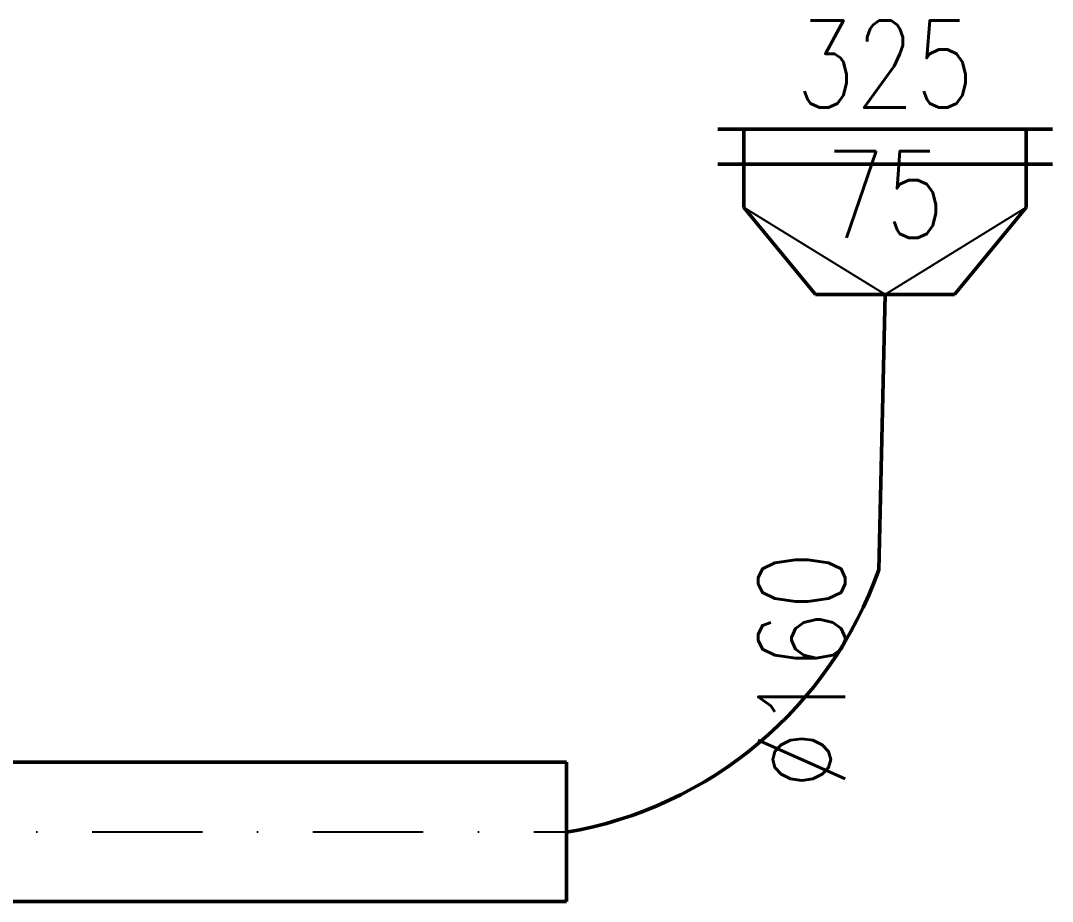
# Model space of a CAD drawing. Header units: millimetres. Extents: x -5302 to 21798, y 61486 to 66330.
# Drawn here: x 691 to 1879, y 65199 to 66212 of the extents above; entities that cross this region are included whole.
import ezdxf
from ezdxf.enums import TextEntityAlignment as Align

# ---------------------------------------------------------------- set-up
doc = ezdxf.new("R2010")
doc.units = ezdxf.units.MM
doc.header["$LTSCALE"] = 10
doc.linetypes.add('DASHDOT', pattern=[25.4, 12.7, -6.35, 0, -6.35])
doc.linetypes.add('KOLEJE', pattern=[0])
doc.layers.get('0').update_dxf_attribs({"color": 3})
for name, color, linetype, lineweight in [('V-flexo_osy', 3, 'KOLEJE', 50), ('V-objekty', 3, 'Continuous', 50), ('V-tvarovky', 3, 'Continuous', 50)]:
    doc.layers.add(name, color=color, linetype=linetype, lineweight=lineweight)
doc.layers.add('V-objekty-popis', color=3, linetype='Continuous')
doc.layers.add('V-tvarovky-popis', color=3, linetype='Continuous')
doc.styles.get("Standard").update_dxf_attribs({"font": 'simplex.shx', "width": 0.8})
doc.linetypes.add('KOLEJE_2', pattern='A,2,[141,CADKON.SHX,S=3,R=0,X=0,Y=0],1.5', length=3.5)

# ---------------------------------------------------------------- blocks, each defined once
blk = doc.blocks.new('*U82', base_point=(162.5, 40))
at = {"color": 0, "linetype": 'ByBlock', "lineweight": -2, "ltscale": 2000}
for points in [[(0, 0), (325, 0), (325, 40), (0, 40), (0, 0)], [(0, 0), (-30, 0)], [(325, 0), (355, 0)]]:
    blk.add_lwpolyline(points, dxfattribs=at)
blk = doc.blocks.new('*U83')
at = {"color": 0, "linetype": 'ByBlock', "lineweight": -2, "ltscale": 2000}
for p, q in [((0, 162.5), (0, 192.5)), ((50, 162.5), (0, 162.5)), ((0, 162.5), (0, 162.5)), ((0, 162.5), (0, -162.5)), ((50, 162.5), (150, 80)), ((150, 80), (150, 80)), ((150, 80), (150, -80)), ((150, 80), (150, 80)), ((150, -80), (50, -162.5)), ((150, -80), (150, -80)), ((150, -80), (150, -80)), ((50, -162.5), (0, -162.5)), ((0, -162.5), (0, -192.5)), ((0, -162.5), (0, -162.5))]:
    blk.add_line(p, q, dxfattribs=at)
at = {"color": 2, "linetype": 'DASHDOT', "lineweight": 25, "ltscale": 2000}
for p, q in [((50, 162.5), (150, 0)), ((150, 0), (50, -162.5))]:
    blk.add_line(p, q, dxfattribs=at)
blk = doc.blocks.new('*U249', base_point=(0, 80))
at = {"color": 0, "linetype": 'ByBlock', "lineweight": -2, "ltscale": 2000}
for p, q in [((0, 160), (0, 0)), ((1054.19, 160), (0, 160)), ((1054.19, 0), (1054.19, 160)), ((0, 0), (1054.19, 0))]:
    blk.add_line(p, q, dxfattribs=at)
at = {"color": 2, "linetype": 'DASHDOT', "lineweight": 25}
blk.add_line((0, 80), (1054.19, 80), dxfattribs=at)

msp = doc.modelspace()

# ---------------------------------------------------------------- linework, layer by layer
at = {"layer": 'V-flexo_osy', "linetype": 'KOLEJE_2', "ltscale": 2}
msp.add_lwpolyline([(1686.1, 65896.7), (1678.8, 65579.9, -0.271886), (1319.6, 65278.2, 0.331768)], format="xyb", dxfattribs=at)

# ---------------------------------------------------------------- block references
at = {"layer": 'V-objekty', "ltscale": 2000}
for name, rotation in [('*U82', 180.000000000001), ('*U83', 269.9999999999991)]:
    msp.add_blockref(name, (1686.1, 66046.7), dxfattribs=dict(at, rotation=rotation))
at = {"layer": 'V-tvarovky', "ltscale": 2000, "xscale": -1, "rotation": 180}
msp.add_blockref('*U249', (265.4, 65278.6), dxfattribs=at)

# ---------------------------------------------------------------- texts
at = {"layer": 'V-objekty-popis', "color": 3, "width": 0.8}
msp.add_text('325', height=100, dxfattribs=at).set_placement((1686.1, 66111.7), align=Align.CENTER)
msp.add_text('75', height=100, dxfattribs=at).set_placement((1686.1, 66061.7), align=Align.TOP_CENTER)
at = {"layer": 'V-tvarovky-popis', "color": 3, "width": 0.8}
msp.add_text('%%c160', height=100, rotation=90, dxfattribs=at).set_placement((1640.2, 65464.6), align=Align.CENTER)

doc.saveas('drawing.dxf')
